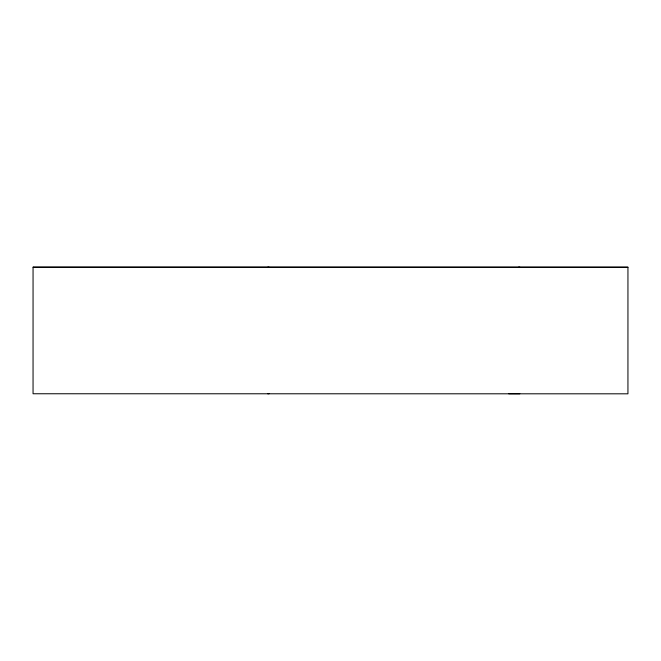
<?xml version="1.0" encoding="UTF-8"?>
<svg xmlns="http://www.w3.org/2000/svg" width="661" height="661" viewBox="0 0 661 661"><rect width="100%" height="100%" fill="white"/><g stroke="black" fill="none" stroke-linecap="round" stroke-linejoin="round"><path stroke-width="0.99" d="M33.058 267.184L33.05 393.758L627.942 393.816L627.95 267.193L33.058 267.184L627.95 267.242M508.755 393.766L519.827 393.774M518.546 267.201L519.835 267.201M267.755 267.201L269.044 267.201M267.755 393.774L269.035 393.774"/></g></svg>
